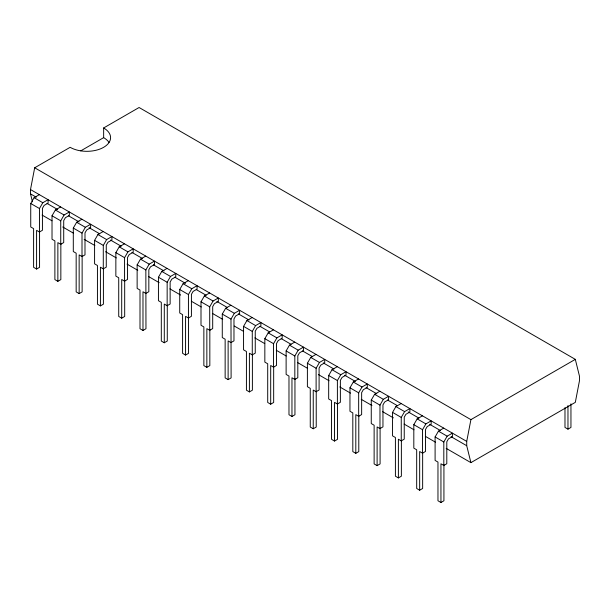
<?xml version="1.0" encoding="UTF-8"?>
<svg xmlns="http://www.w3.org/2000/svg" width="610" height="610" viewBox="0 0 610 610"><rect width="100%" height="100%" fill="white"/><g stroke="black" fill="none" stroke-linecap="round" stroke-linejoin="round"><path stroke-width="0.91" d="M32.483 201.879L30.5 193.866L30.5 189.55L34.686 167.78L70.135 147.315A23.698 13.679 0 0 0 103.647 147.315A23.698 13.679 0 0 0 103.647 127.97L139.088 107.505L575.314 359.359L579.5 376.286L579.5 380.602L575.314 402.364L470.912 462.639L446.169 448.358M470.912 462.639L466.719 445.712L466.719 441.396L470.912 419.634L575.314 359.359M39.566 231.457L39.566 267.317L36.585 269.04L33.603 267.317L33.603 228.62L30.736 226.966L30.736 203.504L34.091 197.693L39.353 194.659M39.452 231.998L39.452 208.529L42.807 202.726L48.068 199.691L48.068 203.13L44.111 205.417L42.433 208.315L42.433 230.275L39.452 231.998L36.585 230.344L36.585 269.04M60.847 243.741L60.847 279.601L57.866 281.324L54.885 279.601L54.885 240.904L52.018 239.257L52.018 215.787L55.373 209.985L60.634 206.942M60.733 244.282L60.733 220.812L64.081 215.01L69.342 211.975L69.342 215.414L65.392 217.701L63.715 220.606L63.715 242.559L60.733 244.282L57.866 242.627L57.866 281.324M82.129 256.025L82.129 291.885L79.147 293.608L76.166 291.885L76.166 253.196L73.299 251.541L73.299 228.071L76.646 222.269L81.908 219.226M82.007 256.566L82.007 233.104L85.362 227.294L90.623 224.259L90.623 227.705L86.666 229.985L84.996 232.89L84.996 254.85L82.007 256.566L79.147 254.911L79.147 293.608M103.41 268.308L103.41 304.176L100.421 305.892L97.44 304.176L97.44 265.48L94.581 263.825L94.581 240.355L97.928 234.553L103.189 231.518M103.288 268.858L103.288 245.388L106.643 239.585L111.904 236.543L111.904 239.989L107.947 242.269L106.27 245.174L106.27 267.134L103.288 268.858L100.421 267.203L100.421 305.892M124.684 280.592L124.684 316.46L121.703 318.184L118.721 316.46L118.721 277.763L115.854 276.109L115.854 252.639L119.209 246.837L124.471 243.802M124.57 281.141L124.57 257.672L127.917 251.869L133.178 248.827L133.178 252.273L129.228 254.553L127.551 257.458L127.551 279.418L124.57 281.141L121.703 279.487L121.703 318.184M142.984 330.467L142.984 291.771L145.851 293.425L148.832 291.702L148.832 269.742L150.502 266.844L154.46 264.557L154.46 261.118L149.198 264.153L145.851 269.955L145.965 328.744L142.984 330.467L140.003 328.744L140.003 290.047L137.136 288.393L137.136 264.923L140.483 259.12L145.744 256.086M167.27 305.183L167.27 341.043L164.288 342.767L161.307 341.043L161.307 302.354L158.44 300.7L158.44 277.23L161.795 271.427L167.056 268.385M167.155 305.724L167.155 282.262L170.503 276.452L175.764 273.417L175.764 276.864L171.814 279.144L170.137 282.049L170.137 304.009L167.155 305.724L164.288 304.07L164.288 342.767M188.551 317.467L188.551 353.327L185.57 355.05L182.588 353.327L182.588 314.638L179.721 312.983L179.721 289.514L183.076 283.711L188.337 280.669M188.437 318.016L188.437 294.546L191.784 288.743L197.045 285.701L197.045 289.148L193.095 291.427L191.418 294.333L191.418 316.293L188.437 318.016L185.57 316.361L185.57 355.05M209.832 329.751L209.832 365.619L206.851 367.334L203.862 365.619L203.862 326.922L201.003 325.267L201.003 301.798L204.35 295.995L209.611 292.96M209.71 330.3L209.71 306.83L213.065 301.027L218.327 297.985L218.327 301.431L214.369 303.711L212.699 306.616L212.699 328.577L209.71 330.3L206.851 328.645L206.851 367.334M228.125 379.626L228.125 340.929L230.992 342.584L233.973 340.86L233.973 318.9L235.651 316.003L239.608 313.715L239.608 310.276L234.347 313.311L230.992 319.114L231.106 377.903L228.125 379.626L225.143 377.903L225.143 339.206L222.276 337.551L222.276 314.081L225.631 308.279L230.893 305.244M252.387 354.326L252.387 390.187L249.406 391.91L246.425 390.187L246.425 351.49L243.558 349.835L243.558 326.373L246.913 320.563L252.174 317.528M252.273 354.867L252.273 331.398L255.62 325.595L260.882 322.56L260.882 325.999L256.932 328.287L255.254 331.184L255.254 353.144L252.273 354.867L249.406 353.213L249.406 391.91M273.669 366.61L273.669 402.47L270.688 404.194L267.706 402.47L267.706 363.781L264.839 362.126L264.839 338.657L268.187 332.854L273.448 329.812M273.547 367.151L273.547 343.689L276.902 337.879L282.163 334.844L282.163 338.291L278.206 340.571L276.536 343.476L276.536 365.428L273.547 367.151L270.688 365.497L270.688 404.194M294.95 378.894L294.95 414.754L291.961 416.478L288.98 414.754L288.98 376.065L286.12 374.41L286.12 350.941L289.468 345.138L294.729 342.096M294.828 379.443L294.828 355.973L298.183 350.171L303.444 347.128L303.444 350.575L299.487 352.854L297.81 355.76L297.81 377.72L294.828 379.443L291.961 377.788L291.961 416.478M316.224 391.178L316.224 427.046L313.243 428.761L310.261 427.046L310.261 388.349L307.394 386.694L307.394 363.224L310.749 357.422L316.01 354.387M316.11 391.727L316.11 368.257L319.457 362.454L324.718 359.412L324.718 362.858L320.768 365.138L319.091 368.043L319.091 390.003L316.11 391.727L313.243 390.072L313.243 428.761M337.505 403.462L337.505 439.33L334.524 441.053L331.543 439.33L331.543 400.633L328.676 398.978L328.676 375.508L332.023 369.706L337.284 366.671M337.391 404.011L337.391 380.541L340.738 374.738L346 371.704L346 375.142L342.042 377.43L340.372 380.327L340.372 402.287L337.391 404.011L334.524 402.356L334.524 441.053M358.787 415.753L358.787 451.613L355.805 453.337L352.816 451.613L352.816 412.917L349.957 411.262L349.957 387.8L353.304 381.99L358.566 378.955M358.665 416.295L358.665 392.825L362.02 387.022L367.281 383.987L367.281 387.426L363.324 389.714L361.646 392.611L361.646 414.571L358.665 416.295L355.805 414.64L355.805 453.337M380.091 428.052L380.091 463.913L377.11 465.636L374.128 463.913L374.128 425.223L371.261 423.569L371.261 400.099L374.616 394.296L379.877 391.254M379.977 428.594L379.977 405.132L383.324 399.321L388.585 396.286L388.585 399.733L384.635 402.013L382.958 404.918L382.958 426.878L379.977 428.594L377.11 426.947L377.11 465.636M401.372 440.336L401.372 476.204L398.391 477.92L395.41 476.204L395.41 437.507L392.543 435.853L392.543 412.383L395.89 406.58L401.151 403.546M401.25 440.885L401.25 417.415L404.605 411.613L409.867 408.57L409.867 412.017L405.909 414.297L404.239 417.202L404.239 439.162L401.25 440.885L398.391 439.23L398.391 477.92M422.646 452.62L422.646 488.488L419.665 490.211L416.683 488.488L416.683 449.791L413.816 448.137L413.816 424.667L417.171 418.864L422.433 415.829M422.532 453.169L422.532 429.699L425.887 423.897L431.148 420.854L431.148 424.301L427.191 426.588L425.513 429.486L425.513 451.446L422.532 453.169L419.665 451.514L419.665 490.211M443.928 464.911L443.928 500.772L440.946 502.495L437.965 500.772L437.965 462.075L435.098 460.42L435.098 436.958L438.453 431.148L443.714 428.113M443.813 465.453L443.813 441.983L447.161 436.18L452.422 433.146L452.422 436.585L448.472 438.872L446.795 441.77L446.795 463.73L443.813 465.453L440.946 463.798L440.946 502.495M80.756 150.861L103.647 137.647L103.647 127.97M564.982 407.617L564.982 427.435L567.971 429.158L570.952 427.435L570.952 403.843M34.686 167.78L470.912 419.634M30.5 189.55L466.719 441.396M30.5 193.866L36.272 197.198M46.993 203.382L57.714 209.573M68.434 215.765L79.155 221.948M89.045 227.667L99.766 233.851M110.486 240.043L121.207 246.234M131.928 252.418L142.649 258.61M153.369 264.801L164.09 270.985M174.811 277.176L185.524 283.368M196.245 289.559L206.142 295.27M216.863 301.454L227.583 307.646M238.304 313.837L249.025 320.029M259.746 326.213L269.635 331.924M281.179 338.596L291.077 344.307M302.621 350.971L312.518 356.682M323.239 362.874L333.96 369.065M344.68 375.249L355.401 381.441M366.114 387.632L376.835 393.816M387.556 400.007L397.453 405.719M408.174 411.91L418.895 418.102M429.615 424.286L440.336 430.477M451.057 436.668L466.719 445.712M34.091 197.693L42.807 202.726M55.373 209.985L64.081 215.01M76.646 222.269L85.362 227.294M97.928 234.553L106.643 239.585M119.209 246.837L127.917 251.869M140.483 259.12L149.198 264.153M161.795 271.427L170.503 276.452M183.076 283.711L191.784 288.743M204.35 295.995L213.065 301.027M225.631 308.279L234.347 313.311M246.913 320.563L255.62 325.595M268.187 332.854L276.902 337.879M289.468 345.138L298.183 350.171M310.749 357.422L319.457 362.454M332.023 369.706L340.738 374.738M353.304 381.99L362.02 387.022M374.616 394.296L383.324 399.321M395.89 406.58L404.605 411.613M417.171 418.864L425.887 423.897M438.453 431.148L447.161 436.18M30.736 203.504L39.452 208.529M52.018 215.787L60.733 220.812M73.299 228.071L82.007 233.104M94.581 240.355L103.288 245.388M115.854 252.639L124.57 257.672M137.136 264.923L145.851 269.955M158.44 277.23L167.155 282.262M179.721 289.514L188.437 294.546M201.003 301.798L209.71 306.83M222.276 314.081L230.992 319.114M243.558 326.373L252.273 331.398M264.839 338.657L273.547 343.689M286.12 350.941L294.828 355.973M307.394 363.224L316.11 368.257M328.676 375.508L337.391 380.541M349.957 387.8L358.665 392.825M371.261 400.099L379.977 405.132M392.543 412.383L401.25 417.415M413.816 424.667L422.532 429.699M435.098 436.958L443.813 441.983M42.113 215.078L52.002 220.789M62.723 226.981L73.444 233.165M84.165 239.356L94.885 245.548M105.606 251.732L116.327 257.923M127.048 264.115L137.768 270.299M148.489 276.49L159.202 282.682M169.923 288.873L180.644 295.057M191.365 301.248L201.262 306.96M212.806 313.624L222.703 319.343M234.248 326.007L243.314 331.238M254.858 337.909L264.755 343.621M276.299 350.285L286.197 355.996M297.741 362.66L307.638 368.379M318.359 374.563L329.08 380.754M339.793 386.946L350.514 393.13M361.234 399.321L371.955 405.513M382.676 411.697L393.397 417.888M404.117 424.08L414.015 429.791M425.559 436.455L435.449 442.166M567.971 405.566L567.971 429.158M103.647 137.647A23.698 13.679 0 0 1 109.015 142.42"/></g></svg>
